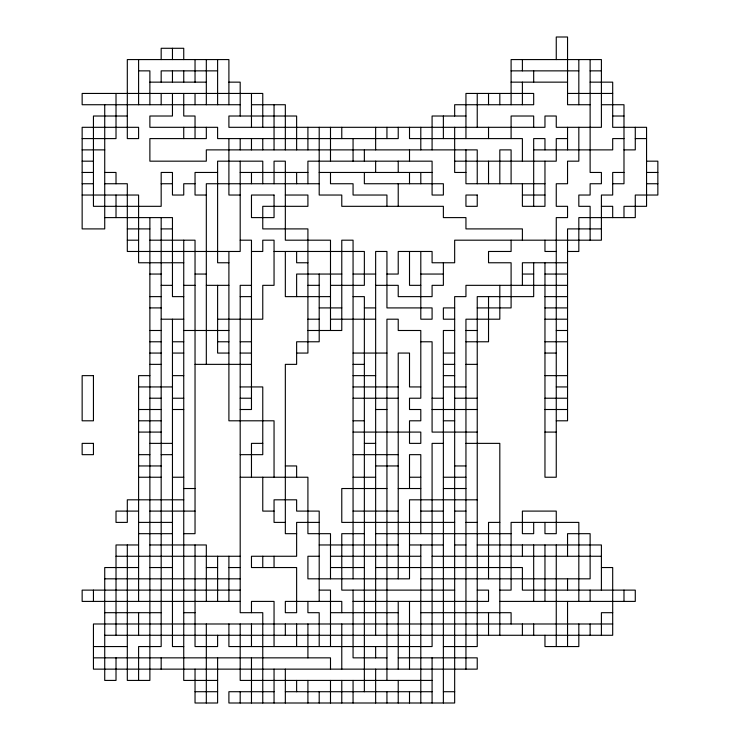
<?xml version="1.0" encoding="UTF-8"?>
<svg xmlns="http://www.w3.org/2000/svg" width="740" height="740" viewBox="0 0 740 740"><rect width="100%" height="100%" fill="white"/><g stroke="black" fill="none" stroke-linecap="round" stroke-linejoin="round"><path stroke-width="1.11" d="M138.593 70.864L149.878 70.864L149.878 104.729M217.606 70.864L161.172 70.864L161.172 82.149M511.099 70.864L578.828 70.864M590.122 70.864L601.407 70.864M149.878 82.149L206.321 82.149M228.901 82.149L240.186 82.149L240.186 116.014M511.099 82.149L567.543 82.149M590.122 82.149L612.692 82.149L612.692 127.308L646.557 127.308L646.557 206.321L623.987 206.321L623.987 217.606M567.543 93.444L612.692 93.444M240.186 104.729L82.149 104.729L82.149 93.444L262.765 93.444L262.765 127.308M251.471 104.729L285.335 104.729L285.335 149.878M590.122 104.729L567.543 104.729L567.543 37L556.258 37L556.258 59.579M601.407 104.729L623.987 104.729L623.987 183.742L612.692 183.742M127.308 116.014L93.444 116.014L93.444 206.321L161.172 206.321L161.172 172.457L172.457 172.457L172.457 195.036L183.742 195.036L183.742 183.742L195.036 183.742M465.95 116.014L432.086 116.014L432.086 149.878M612.692 116.014L623.987 116.014M82.149 138.593L116.014 138.593L116.014 93.444M567.543 138.593L556.258 138.593L556.258 161.172L454.665 161.172M623.987 138.593L612.692 138.593L612.692 149.878L533.679 149.878M635.272 138.593L646.557 138.593M82.149 149.878L104.729 149.878M623.987 149.878L635.272 149.878L635.272 127.308M82.149 161.172L93.444 161.172M646.557 161.172L657.851 161.172L657.851 195.036L635.272 195.036L635.272 217.606L578.828 217.606L578.828 251.471L567.543 251.471M82.149 172.457L93.444 172.457M104.729 172.457L116.014 172.457L116.014 183.742M217.606 172.457L195.036 172.457L195.036 195.036L206.321 195.036M240.186 172.457L307.914 172.457M319.199 172.457L432.086 172.457M465.95 172.457L454.665 172.457L454.665 127.308M623.987 172.457L612.692 172.457L612.692 195.036L601.407 195.036L601.407 240.186L454.665 240.186L454.665 262.765L432.086 262.765L432.086 251.471L398.222 251.471L398.222 274.05L386.937 274.05M646.557 172.457L657.851 172.457M82.149 183.742L93.444 183.742M104.729 183.742L127.308 183.742L127.308 251.471L240.186 251.471L240.186 161.172M161.172 183.742L172.457 183.742M319.199 183.742L206.321 183.742L206.321 364.358M544.964 183.742L465.95 183.742L465.95 149.878M646.557 183.742L657.851 183.742M82.149 195.036L138.593 195.036L138.593 262.765L183.742 262.765M240.186 195.036L228.901 195.036L228.901 138.593M285.335 195.036L307.914 195.036L307.914 206.321L262.765 206.321L262.765 228.901L307.914 228.901L307.914 353.063L296.629 353.063M522.394 195.036L544.964 195.036M601.407 206.321L612.692 206.321L612.692 217.606M104.729 217.606L172.457 217.606L172.457 296.629L183.742 296.629M127.308 228.901L149.878 228.901M161.172 228.901L172.457 228.901M601.407 228.901L567.543 228.901L567.543 420.801L556.258 420.801M127.308 240.186L138.593 240.186M149.878 240.186L195.036 240.186L195.036 533.679L183.742 533.679M240.186 240.186L251.471 240.186L251.471 409.507L240.186 409.507M251.471 251.471L262.765 251.471L262.765 240.186L274.05 240.186L274.05 285.335L262.765 285.335L262.765 319.199L217.606 319.199M274.05 251.471L364.358 251.471L364.358 285.335L330.493 285.335M556.258 251.471L544.964 251.471L544.964 240.186M228.901 262.765L217.606 262.765L217.606 161.172L262.765 161.172L262.765 183.742M307.914 262.765L296.629 262.765L296.629 251.471M567.543 262.765L522.394 262.765L522.394 285.335M149.878 274.05L161.172 274.05M195.036 274.05L206.321 274.05M341.778 274.05L296.629 274.05L296.629 296.629M353.063 274.05L375.643 274.05M420.801 274.05L443.371 274.05M522.394 274.05L533.679 274.05M544.964 274.05L567.543 274.05M161.172 285.335L172.457 285.335M183.742 285.335L195.036 285.335M206.321 285.335L228.901 285.335M251.471 285.335L240.186 285.335L240.186 612.692L262.765 612.692L262.765 703M307.914 285.335L319.199 285.335M375.643 285.335L398.222 285.335L398.222 296.629L432.086 296.629L432.086 285.335L443.371 285.335L443.371 262.765M420.801 285.335L409.507 285.335L409.507 251.471M567.543 285.335L465.95 285.335L465.95 296.629L454.665 296.629L454.665 703L228.901 703L228.901 691.715L274.05 691.715M149.878 296.629L161.172 296.629M240.186 296.629L251.471 296.629M330.493 296.629L285.335 296.629L285.335 251.471M353.063 296.629L364.358 296.629L364.358 691.715M544.964 296.629L567.543 296.629M149.878 307.914L161.172 307.914M319.199 307.914L341.778 307.914M364.358 307.914L375.643 307.914M454.665 307.914L443.371 307.914L443.371 319.199L454.665 319.199M477.235 307.914L511.099 307.914L511.099 262.765L488.529 262.765L488.529 251.471L511.099 251.471L511.099 240.186M544.964 307.914L567.543 307.914M161.172 319.199L183.742 319.199M307.914 319.199L319.199 319.199M330.493 319.199L375.643 319.199M544.964 319.199L567.543 319.199M149.878 330.493L161.172 330.493M183.742 330.493L228.901 330.493M307.914 330.493L341.778 330.493L341.778 240.186L353.063 240.186L353.063 578.828M454.665 330.493L443.371 330.493L443.371 703M465.95 330.493L477.235 330.493M556.258 330.493L567.543 330.493M149.878 341.778L161.172 341.778M172.457 341.778L183.742 341.778M217.606 341.778L228.901 341.778M240.186 341.778L251.471 341.778M420.801 341.778L432.086 341.778L432.086 432.086L477.235 432.086M465.95 341.778L488.529 341.778L488.529 296.629M544.964 341.778L567.543 341.778M149.878 353.063L161.172 353.063M172.457 353.063L183.742 353.063M228.901 353.063L217.606 353.063L217.606 285.335M240.186 353.063L251.471 353.063M353.063 353.063L386.937 353.063M443.371 353.063L454.665 353.063M544.964 353.063L556.258 353.063M149.878 364.358L161.172 364.358M195.036 364.358L251.471 364.358M353.063 364.358L364.358 364.358M443.371 364.358L454.665 364.358M465.95 364.358L477.235 364.358M149.878 375.643L138.593 375.643L138.593 601.407M172.457 375.643L183.742 375.643M353.063 375.643L375.643 375.643M443.371 375.643L454.665 375.643M544.964 375.643L567.543 375.643M138.593 386.937L172.457 386.937M240.186 386.937L262.765 386.937L262.765 454.665L240.186 454.665M353.063 386.937L398.222 386.937M420.801 386.937L409.507 386.937L409.507 353.063L398.222 353.063L398.222 578.828M443.371 386.937L465.95 386.937M556.258 386.937L567.543 386.937M149.878 398.222L161.172 398.222M172.457 398.222L183.742 398.222M240.186 398.222L251.471 398.222M353.063 398.222L398.222 398.222M432.086 398.222L443.371 398.222M454.665 398.222L477.235 398.222M544.964 398.222L567.543 398.222M138.593 409.507L161.172 409.507M172.457 409.507L183.742 409.507M375.643 409.507L386.937 409.507M432.086 409.507L477.235 409.507M544.964 409.507L567.543 409.507M138.593 420.801L161.172 420.801M353.063 420.801L364.358 420.801M443.371 420.801L454.665 420.801M138.593 432.086L161.172 432.086M353.063 432.086L420.801 432.086L420.801 443.371L409.507 443.371L409.507 420.801L420.801 420.801L420.801 409.507L409.507 409.507L409.507 398.222L420.801 398.222L420.801 330.493L398.222 330.493L398.222 319.199L386.937 319.199L386.937 680.421M544.964 432.086L556.258 432.086M149.878 443.371L172.457 443.371M262.765 443.371L251.471 443.371L251.471 477.235M364.358 443.371L375.643 443.371M443.371 443.371L432.086 443.371L432.086 646.557L228.901 646.557L228.901 623.987M465.95 443.371L499.815 443.371L499.815 635.272M138.593 454.665L149.878 454.665M161.172 454.665L172.457 454.665M353.063 454.665L398.222 454.665M138.593 465.95L161.172 465.95M285.335 465.95L296.629 465.95L296.629 477.235M375.643 465.95L398.222 465.95M454.665 465.95L465.95 465.95M138.593 477.235L161.172 477.235M172.457 477.235L183.742 477.235M240.186 477.235L307.914 477.235L307.914 533.679L330.493 533.679L330.493 578.828M353.063 477.235L375.643 477.235M409.507 477.235L420.801 477.235M443.371 477.235L465.95 477.235M183.742 488.529L195.036 488.529M386.937 488.529L341.778 488.529L341.778 522.394L454.665 522.394M398.222 488.529L420.801 488.529M443.371 488.529L465.95 488.529M183.742 499.815L127.308 499.815L127.308 522.394L116.014 522.394L116.014 511.099L138.593 511.099M477.235 499.815L409.507 499.815L409.507 578.828L307.914 578.828L307.914 556.258L319.199 556.258M149.878 511.099L195.036 511.099M274.05 511.099L262.765 511.099L262.765 477.235M353.063 511.099L398.222 511.099M420.801 511.099L443.371 511.099M454.665 511.099L465.95 511.099M138.593 522.394L172.457 522.394M285.335 522.394L274.05 522.394L274.05 499.815L296.629 499.815L296.629 511.099L319.199 511.099L319.199 601.407M319.199 522.394L296.629 522.394L296.629 556.258L251.471 556.258L251.471 567.543L296.629 567.543L296.629 612.692L285.335 612.692L285.335 601.407L341.778 601.407L341.778 612.692M465.95 522.394L477.235 522.394M499.815 522.394L488.529 522.394L488.529 578.828M138.593 533.679L172.457 533.679M296.629 533.679L285.335 533.679L285.335 364.358L296.629 364.358L296.629 341.778L319.199 341.778L319.199 274.05M364.358 533.679L341.778 533.679L341.778 590.122L454.665 590.122M375.643 533.679L511.099 533.679M138.593 544.964L116.014 544.964L116.014 635.272M149.878 544.964L206.321 544.964L206.321 601.407M319.199 544.964L398.222 544.964M409.507 544.964L443.371 544.964M454.665 544.964L465.95 544.964M477.235 544.964L601.407 544.964L601.407 590.122M116.014 556.258L240.186 556.258M330.493 556.258L420.801 556.258M432.086 556.258L601.407 556.258M138.593 567.543L104.729 567.543L104.729 680.421L116.014 680.421L116.014 657.851M149.878 567.543L172.457 567.543M206.321 567.543L217.606 567.543M228.901 567.543L240.186 567.543M330.493 567.543L364.358 567.543M375.643 567.543L522.394 567.543L522.394 590.122L635.272 590.122L635.272 601.407L499.815 601.407M601.407 567.543L612.692 567.543L612.692 635.272L104.729 635.272M104.729 578.828L240.186 578.828M420.801 578.828L590.122 578.828L590.122 533.679L567.543 533.679L567.543 556.258M240.186 590.122L82.149 590.122L82.149 601.407L240.186 601.407M319.199 590.122L330.493 590.122L330.493 646.557M477.235 590.122L488.529 590.122L488.529 601.407L353.063 601.407M499.815 590.122L511.099 590.122L511.099 522.394L578.828 522.394L578.828 601.407M104.729 612.692L161.172 612.692M183.742 612.692L195.036 612.692M330.493 612.692L398.222 612.692M420.801 612.692L511.099 612.692L511.099 623.987M612.692 612.692L601.407 612.692L601.407 635.272M612.692 623.987L93.444 623.987L93.444 669.136L477.235 669.136L477.235 657.851L398.222 657.851M93.444 646.557L127.308 646.557M183.742 646.557L172.457 646.557L172.457 319.199M443.371 646.557L477.235 646.557L477.235 296.629L533.679 296.629L533.679 262.765M93.444 657.851L330.493 657.851L330.493 669.136M386.937 657.851L353.063 657.851L353.063 590.122M217.606 680.421L183.742 680.421L183.742 240.186M432.086 680.421L240.186 680.421L240.186 623.987M195.036 691.715L217.606 691.715M285.335 691.715L432.086 691.715M443.371 691.715L454.665 691.715M623.987 590.122L623.987 601.407M590.122 59.579L590.122 172.457L601.407 172.457L601.407 183.742L590.122 183.742L590.122 195.036L578.828 195.036L578.828 206.321L590.122 206.321L590.122 240.186M590.122 590.122L590.122 601.407M590.122 623.987L590.122 635.272M578.828 59.579L578.828 104.729M578.828 127.308L578.828 161.172L567.543 161.172L567.543 183.742L556.258 183.742L556.258 206.321L567.543 206.321L567.543 217.606L556.258 217.606L556.258 477.235L544.964 477.235L544.964 262.765M578.828 623.987L578.828 646.557L544.964 646.557L544.964 635.272M567.543 127.308L567.543 149.878M567.543 578.828L567.543 590.122M567.543 601.407L567.543 646.557M556.258 544.964L556.258 646.557M544.964 149.878L544.964 138.593L533.679 138.593L533.679 206.321M544.964 161.172L544.964 206.321L522.394 206.321L522.394 183.742M544.964 522.394L544.964 533.679L556.258 533.679L556.258 511.099L522.394 511.099L522.394 533.679L533.679 533.679L533.679 522.394M544.964 544.964L544.964 601.407M533.679 70.864L533.679 82.149M533.679 127.308L533.679 116.014L511.099 116.014L511.099 138.593M533.679 544.964L533.679 601.407M533.679 623.987L533.679 635.272M522.394 59.579L522.394 70.864M522.394 82.149L522.394 104.729M522.394 161.172L522.394 138.593L409.507 138.593L409.507 127.308M522.394 240.186L522.394 228.901L465.95 228.901L465.95 217.606L443.371 217.606L443.371 206.321L341.778 206.321L341.778 195.036L319.199 195.036L319.199 127.308M522.394 544.964L522.394 556.258M522.394 623.987L522.394 635.272M511.099 104.729L511.099 59.579L601.407 59.579L601.407 127.308L556.258 127.308L556.258 116.014L544.964 116.014L544.964 127.308L228.901 127.308L228.901 116.014L296.629 116.014L296.629 149.878M511.099 183.742L511.099 149.878L499.815 149.878L499.815 183.742M499.815 93.444L499.815 104.729M499.815 285.335L499.815 319.199L465.95 319.199L465.95 669.136M488.529 93.444L488.529 104.729M488.529 127.308L488.529 138.593M488.529 161.172L488.529 183.742M488.529 612.692L488.529 635.272M477.235 93.444L477.235 127.308M477.235 183.742L477.235 149.878L206.321 149.878L206.321 161.172L149.878 161.172L149.878 138.593L206.321 138.593L206.321 127.308M465.95 138.593L465.95 93.444L533.679 93.444L533.679 104.729L454.665 104.729L454.665 116.014M443.371 116.014L443.371 138.593M432.086 657.851L432.086 703M420.801 127.308L420.801 149.878M420.801 172.457L420.801 183.742M420.801 251.471L420.801 319.199L432.086 319.199L432.086 307.914L386.937 307.914L386.937 251.471L375.643 251.471L375.643 635.272M420.801 533.679L420.801 454.665L409.507 454.665L409.507 488.529M420.801 544.964L420.801 703M409.507 149.878L409.507 161.172M409.507 172.457L409.507 183.742M409.507 601.407L409.507 669.136M409.507 691.715L409.507 703M398.222 127.308L398.222 138.593L217.606 138.593L217.606 127.308L149.878 127.308L149.878 116.014L172.457 116.014L172.457 93.444M398.222 161.172L398.222 172.457M398.222 183.742L398.222 206.321M398.222 601.407L398.222 669.136M398.222 680.421L398.222 703M386.937 127.308L386.937 138.593M386.937 206.321L386.937 195.036L353.063 195.036L353.063 183.742L330.493 183.742L330.493 172.457M386.937 691.715L386.937 703M375.643 127.308L375.643 149.878M375.643 161.172L375.643 172.457M375.643 646.557L375.643 657.851M375.643 669.136L375.643 703M364.358 149.878L364.358 161.172M364.358 172.457L364.358 183.742L443.371 183.742L443.371 195.036L432.086 195.036L432.086 161.172L307.914 161.172L307.914 183.742M353.063 138.593L353.063 161.172M353.063 680.421L353.063 703M341.778 127.308L341.778 138.593M341.778 623.987L341.778 669.136M341.778 680.421L341.778 703M330.493 127.308L330.493 161.172M330.493 330.493L330.493 240.186L285.335 240.186L285.335 161.172L274.05 161.172L274.05 183.742M330.493 680.421L330.493 703M319.199 646.557L319.199 612.692L307.914 612.692L307.914 601.407M319.199 691.715L319.199 703M307.914 127.308L307.914 149.878M307.914 623.987L307.914 657.851M307.914 680.421L307.914 703M296.629 172.457L296.629 183.742M296.629 623.987L296.629 646.557M296.629 680.421L296.629 691.715M285.335 623.987L285.335 635.272M285.335 669.136L285.335 703M274.05 104.729L274.05 149.878M274.05 477.235L274.05 420.801L228.901 420.801L228.901 251.471M274.05 556.258L274.05 567.543M274.05 646.557L274.05 601.407L251.471 601.407L251.471 612.692M274.05 669.136L274.05 703M262.765 138.593L262.765 149.878M262.765 556.258L262.765 567.543M251.471 93.444L251.471 127.308M251.471 138.593L251.471 149.878M251.471 172.457L251.471 183.742M251.471 623.987L251.471 646.557M251.471 657.851L251.471 703M240.186 138.593L240.186 149.878M240.186 691.715L240.186 703M228.901 104.729L228.901 59.579L127.308 59.579L127.308 138.593L138.593 138.593L138.593 127.308L82.149 127.308L82.149 228.901L104.729 228.901L104.729 104.729M228.901 556.258L228.901 601.407M217.606 59.579L217.606 104.729M217.606 556.258L217.606 601.407M217.606 635.272L217.606 646.557L195.036 646.557L195.036 544.964M217.606 657.851L217.606 703L195.036 703L195.036 669.136M206.321 59.579L206.321 104.729M206.321 623.987L206.321 703M195.036 59.579L195.036 82.149M195.036 93.444L195.036 104.729M195.036 138.593L195.036 116.014L183.742 116.014L183.742 93.444M183.742 59.579L183.742 48.285L161.172 48.285L161.172 59.579M183.742 70.864L183.742 82.149M183.742 127.308L183.742 138.593M172.457 48.285L172.457 59.579M172.457 70.864L172.457 82.149M161.172 93.444L161.172 104.729M161.172 217.606L161.172 646.557L138.593 646.557L138.593 680.421M161.172 657.851L161.172 669.136M149.878 217.606L149.878 680.421L127.308 680.421L127.308 544.964M138.593 59.579L138.593 104.729M138.593 612.692L138.593 635.272M116.014 195.036L116.014 217.606M93.444 590.122L93.444 601.407M274.05 195.036L251.471 195.036L251.471 217.606L274.05 217.606L274.05 195.036M477.235 195.036L465.95 195.036L465.95 206.321L477.235 206.321L477.235 195.036M93.444 375.643L82.149 375.643L82.149 420.801L93.444 420.801L93.444 375.643M93.444 443.371L82.149 443.371L82.149 454.665L93.444 454.665L93.444 443.371"/></g></svg>
